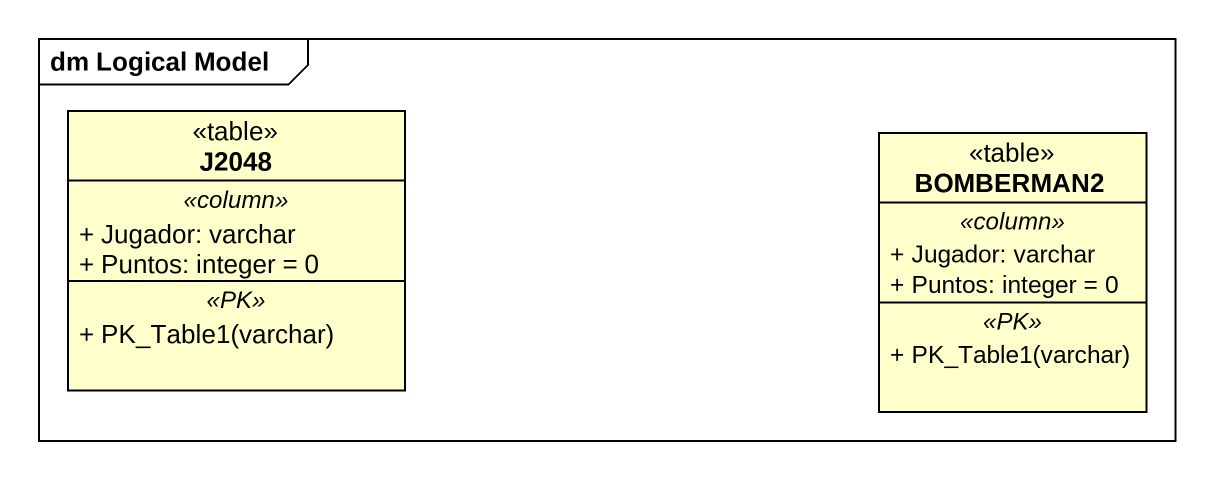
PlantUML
@startuml
mainframe dm Logical Model
hide circle
hide empty members
skinparam classAttributeIconSize 0
class J2048 <<table>> {
  .. <<column>> ..
  + Jugador: varchar
  + Puntos: integer = 0
  .. <<PK>> ..
  + PK_Table1(varchar)
}
class BOMBERMAN2 <<table>> {
  .. <<column>> ..
  + Jugador: varchar
  + Puntos: integer = 0
  .. <<PK>> ..
  + PK_Table1(varchar)
}
@enduml
